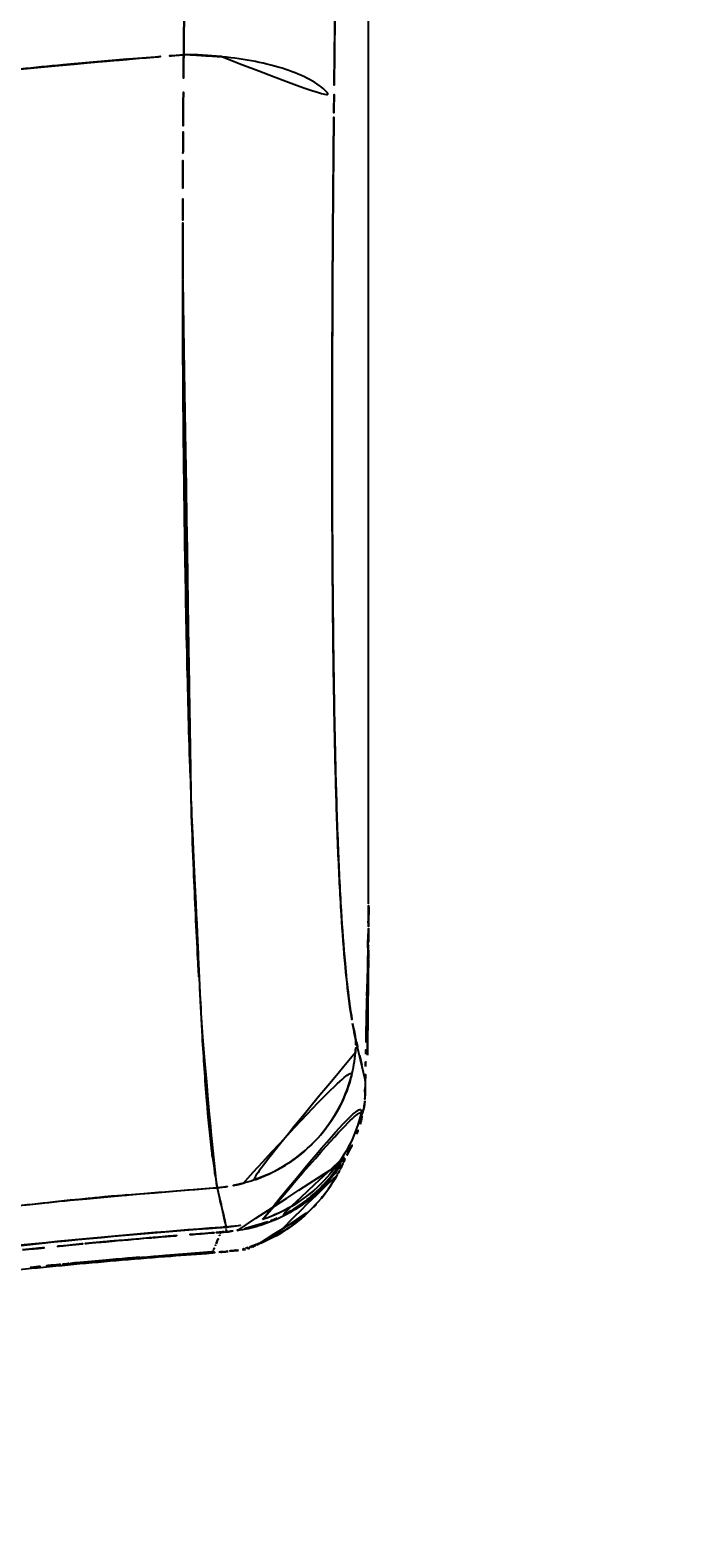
# Model space of a CAD drawing. Extents: x 16296660632 to 16296668616, y -37409619871 to -37409616241.
# Drawn here: x 16296666415.9 to 16296666450.6, y -37409616792.8 to -37409616712.6 of the extents above; entities that cross this region are included whole.
import ezdxf

# ---------------------------------------------------------------- set-up
doc = ezdxf.new("R2010")
doc.units = 0
doc.header["$LTSCALE"] = 10
doc.header["$MEASUREMENT"] = 0
doc.header["$PDMODE"] = 3
doc.header["$PDSIZE"] = -10
doc.layers.get('0').update_dxf_attribs({"linetype": 'CONTINUOUS'})
doc.layers.get('DEFPOINTS').update_dxf_attribs({"linetype": 'CONTINUOUS'})
doc.styles.add('Daelim Dimension', font='')
doc.styles.get('Daelim Dimension').set_extended_font_data('나눔고딕')
doc.dimstyles.new('DEFAULT', dxfattribs={"dimscale": 2, "dimtxt": 2, "dimasz": 2, "dimexe": 0, "dimexo": 2, "dimgap": 1, "dimtad": 1, "dimdec": 1, "dimzin": 9, "dimdsep": 46, "dimtxsty": 'Daelim Dimension', "dimcen": 0.5, "dimclrd": 252, "dimclre": 252, "dimclrt": 3, "dimadec": 1, "dimazin": 0, "dimtfac": 1, "dimtdec": 1, "dimtix": 1, "dimtmove": 0, "dimatfit": 3, "dimfxl": 1, "dimtolj": 1, "dimtzin": 1, "dimlwd": 9, "dimlwe": 9, "dimarcsym": 0})

# ---------------------------------------------------------------- blocks, each defined once
blk = doc.blocks.new('*D16')
at = {"color": 5, "lineweight": 9, "transparency": 16777216}
for p, q in [((16296666147.47109, -37409616641.1646), (16296666147.47109, -37409616937.17432)), ((16296666467.47109, -37409616640.80376), (16296666467.47109, -37409616937.17432)), ((16296666151.47109, -37409616937.17432), (16296666463.47109, -37409616937.17432))]:
    blk.add_line(p, q, dxfattribs=at)
at = {"color": 5, "transparency": 16777216}
for points in [[(16296666151.47109, -37409616936.50766), (16296666151.47109, -37409616937.84099), (16296666147.47109, -37409616937.17432)], [(16296666463.47109, -37409616936.50766), (16296666463.47109, -37409616937.84099), (16296666467.47109, -37409616937.17432)]]:
    blk.add_solid(points, dxfattribs=at)
at = {"layer": 'DEFPOINTS', "color": 0, "transparency": 16777216}
for p in [(16296666147.47109, -37409616637.1646), (16296666467.47109, -37409616636.80376), (16296666467.47109, -37409616937.17432)]:
    blk.add_point(p, dxfattribs=at)
at = {"color": 7, "transparency": 16777216, "insert": (16296666291.23105, -37409616918.8224), "char_height": 30, "attachment_point": 5, "style": 'Daelim Dimension'}
blk.add_mtext('\\A1;320', dxfattribs=at)
blk = doc.blocks.new('*D17')
at = {"color": 5, "lineweight": 9, "ltscale": 0.5, "transparency": 16777216}
for p, q in [((16296666587.9219, -37409616506.424438), (16296666624.81945, -37409616506.424438)), ((16296666624.81945, -37409616510.424438), (16296666624.81945, -37409616827.794708)), ((16296666313.128599, -37409616831.794708), (16296666624.81945, -37409616831.794708))]:
    blk.add_line(p, q, dxfattribs=at)
at = {"color": 5, "ltscale": 0.5, "transparency": 16777216}
for points in [[(16296666624.152781, -37409616510.424438), (16296666625.486111, -37409616510.424438), (16296666624.81945, -37409616506.424438)], [(16296666624.152781, -37409616827.794708), (16296666625.486111, -37409616827.794708), (16296666624.81945, -37409616831.794708)]]:
    blk.add_solid(points, dxfattribs=at)
at = {"layer": 'DEFPOINTS', "color": 0, "ltscale": 0.5, "transparency": 16777216}
for p in [(16296666583.9219, -37409616506.424438), (16296666309.128599, -37409616831.794708), (16296666624.81945, -37409616831.794708)]:
    blk.add_point(p, dxfattribs=at)
at = {"color": 7, "ltscale": 0.5, "transparency": 16777216, "insert": (16296666606.46752, -37409616669.109573), "char_height": 30, "attachment_point": 5, "rotation": 90, "style": 'Daelim Dimension'}
blk.add_mtext('\\A1;325', dxfattribs=at)

msp = doc.modelspace()

# ---------------------------------------------------------------- linework, layer by layer
at = {"linetype": 'Continuous'}
for p, q in [((16296666433.7283, -37409616768.559647), (16296666433.232161, -37409616766.463654)), ((16296666432.644449, -37409616772.783119), (16296666432.65913, -37409616772.747139)), ((16296666425.83375, -37409616774.330307), (16296666426.3181, -37409616776.428078)), ((16296666425.991249, -37409616776.791878), (16296666426.02803, -37409616776.704163)), ((16296666426.01709, -37409616776.706467), (16296666426.30751, -37409616776.68573))]:
    msp.add_line(p, q, dxfattribs=at)
for points, start_tangent, end_tangent in [([(16296666433.897779, -37409616759.193558), (16296666433.897779, -37409616745.418861), (16296666433.897779, -37409616732.100067), (16296666433.897779, -37409616719.215233), (16296666433.89777, -37409616706.757019), (16296666433.89777, -37409616694.718117), (16296666433.89777, -37409616683.091248), (16296666433.89777, -37409616671.869072), (16296666433.89777, -37409616661.044296), (16296666433.89777, -37409616650.609627), (16296666433.89777, -37409616640.557739), (16296666433.89777, -37409616630.881317), (16296666433.89777, -37409616621.57309), (16296666433.897829, -37409616615.568199)], (-0.000000034, 1), (-0.000003587, 1)), ([(16296666432.072969, -37409616715.071587), (16296666432.206961, -37409616703.190666), (16296666432.352751, -37409616691.082283), (16296666432.44861, -37409616680.036949), (16296666432.46055, -37409616669.069946), (16296666432.40036, -37409616657.55703), (16296666432.39102, -37409616656.239601)], (0.010396949, 0.99994595), (-0.00717738, 0.999974242)), ([(16296666432.39085, -37409616656.239601), (16296666432.434959, -37409616662.952293), (16296666432.46335, -37409616670.147583), (16296666432.457411, -37409616678.042763), (16296666432.405479, -37409616685.960716), (16296666432.334721, -37409616692.609711), (16296666432.248911, -37409616699.770042), (16296666432.18298, -37409616705.204964), (16296666432.132139, -37409616709.594353), (16296666432.07826, -37409616714.600449), (16296666432.073351, -37409616715.071602)], (0.007266121, -0.999973601), (-0.010379411, -0.999946132)), ([(16296666424.04513, -37409616713.915154), (16296666424.193069, -37409616700.487297), (16296666424.351561, -37409616687.112167), (16296666424.43409, -37409616677.95092)], (0.010520969, 0.999944653), (0.006098064, 0.999981407)), ([(16296666415.326691, -37409616714.676468), (16296666417.610319, -37409616714.455498), (16296666420.826229, -37409616714.170349), (16296666422.047661, -37409616714.069962)], (0.995023869, 0.099636838), (0.996782528, 0.080153551)), ([(16296666422.047649, -37409616714.069771), (16296666419.220881, -37409616714.308167), (16296666415.3267, -37409616714.676582)], (-0.996813112, -0.079772299), (-0.994981416, -0.100059896)), ([(16296666422.047661, -37409616714.069962), (16296666424.04513, -37409616713.915154)], (0.996782528, 0.080153551), (0.997228766, 0.074396163)), ([(16296666424.045019, -37409616713.916), (16296666422.047649, -37409616714.069771)], (-0.997277205, -0.073743991), (-0.996813112, -0.079772299)), ([(16296666424.04423, -37409616713.905602), (16296666424.019329, -37409616717.160622)], (-0.008761152, -0.99996162), (-0.006495051, -0.999978907)), ([(16296666424.046329, -37409616713.904839), (16296666426.05014, -37409616714.011681), (16296666426.113411, -37409616714.018051)], (0.999959598, -0.008988988), (0.994820709, -0.101645247)), ([(16296666426.113331, -37409616714.018806), (16296666424.04423, -37409616713.905602)], (-0.99482011, 0.101651117), (-0.999960457, 0.008892994)), ([(16296666426.113411, -37409616714.018051), (16296666427.87208, -37409616714.27845), (16296666429.48947, -37409616714.697632), (16296666430.797001, -37409616715.254158), (16296666431.67749, -37409616715.912354), (16296666432.052891, -37409616716.609779)], (0.994820709, -0.101645247), (0.171733245, -0.985143488)), ([(16296666424.01944, -37409616717.160622), (16296666424.045019, -37409616713.916)], (0.006632451, 0.999978005), (0.009111901, 0.999958486)), ([(16296666432.073351, -37409616715.071602), (16296666432.060881, -37409616716.285049)], (-0.010379411, -0.999946132), (-0.010162799, -0.999948357)), ([(16296666432.05691, -37409616716.634789), (16296666432.072969, -37409616715.071587)], (0.01014304, 0.999948558), (0.010396949, 0.99994595)), ([(16296666432.057341, -37409616716.634789), (16296666432.047661, -37409616717.608063)], (-0.010079071, -0.999949205), (-0.009795906, -0.999952019)), ([(16296666432.052891, -37409616716.609779), (16296666432.05691, -37409616716.634789)], (0.171733245, -0.985143488), (0.145744302, -0.989322292)), ([(16296666432.056971, -37409616716.635307), (16296666432.052851, -37409616716.609779)], (-0.146160398, 0.989260905), (-0.172686405, 0.984976855)), ([(16296666432.060881, -37409616716.285049), (16296666432.057341, -37409616716.634789)], (-0.010162799, -0.999948357), (-0.010079071, -0.999949205)), ([(16296666424.010929, -37409616718.561546), (16296666424.01944, -37409616717.160622)], (0.005515104, 0.999984792), (0.006632451, 0.999978005)), ([(16296666424.019329, -37409616717.160622), (16296666424.01096, -37409616718.561546)], (-0.006495051, -0.999978907), (-0.005437739, -0.999985215)), ([(16296666432.047661, -37409616717.608063), (16296666432.028271, -37409616719.670082), (16296666431.989771, -37409616724.755081), (16296666431.96368, -37409616731.123627), (16296666431.966311, -37409616738.401016), (16296666432.020981, -37409616745.44577), (16296666432.13373, -37409616751.774002), (16296666432.266279, -37409616756.020233), (16296666432.43985, -37409616759.561371), (16296666432.650379, -37409616762.372711), (16296666432.832701, -37409616764.097122), (16296666432.988239, -37409616765.185539)], (-0.009795906, -0.999952019), (0.160273229, -0.987072688)), ([(16296666432.98616, -37409616765.185867), (16296666432.927469, -37409616764.795326), (16296666432.667931, -37409616762.56675), (16296666432.45331, -37409616759.774338), (16296666432.281361, -37409616756.389313), (16296666432.150841, -37409616752.464104), (16296666432.055691, -37409616747.92598), (16296666431.99332, -37409616742.777451), (16296666431.96282, -37409616736.999229), (16296666431.96312, -37409616731.004959), (16296666431.993059, -37409616724.252579), (16296666432.04726, -37409616717.608063)], (-0.155640901, 0.987813702), (0.009763883, 0.999952332)), ([(16296666432.04726, -37409616717.608063), (16296666432.056971, -37409616716.635307)], (0.009763883, 0.999952332), (0.010194515, 0.999948035)), ([(16296666424.00321, -37409616720.147301), (16296666424.010929, -37409616718.561546)], (0.004216278, 0.999991111), (0.005515104, 0.999984792)), ([(16296666424.01096, -37409616718.561546), (16296666424.003321, -37409616720.147301)], (-0.005437739, -0.999985215), (-0.004181383, -0.999991258)), ([(16296666423.995661, -37409616722.478523), (16296666424.00321, -37409616720.147301)], (0.0022412, 0.999997489), (0.004216278, 0.999991111)), ([(16296666424.003321, -37409616720.147301), (16296666423.99584, -37409616722.478523)], (-0.004181383, -0.999991258), (-0.0022196, -0.999997537)), ([(16296666423.99584, -37409616722.478523), (16296666423.99457, -37409616723.131912)], (-0.0022196, -0.999997537), (-0.001645233, -0.999998647)), ([(16296666423.993099, -37409616725.810944), (16296666423.994061, -37409616723.336823), (16296666423.994381, -37409616723.131912)], (-0.000743713, 0.999999723), (0.0016736, 0.9999986)), ([(16296666423.99457, -37409616723.131912), (16296666423.993429, -37409616725.810944)], (-0.001645233, -0.999998647), (0.000822077, -0.999999662)), ([(16296666423.994381, -37409616723.131912), (16296666423.995661, -37409616722.478523)], (0.0016736, 0.9999986), (0.0022412, 0.999997489)), ([(16296666423.9932, -37409616725.934128), (16296666423.993099, -37409616725.810944)], (-0.000858797, 0.999999631), (-0.000743713, 0.999999723)), ([(16296666423.993429, -37409616725.810944), (16296666423.99354, -37409616725.934128)], (0.000822077, -0.999999662), (0.00093987, -0.999999558)), ([(16296666423.99354, -37409616725.934128), (16296666424.013121, -37409616731.31636), (16296666424.09341, -37409616738.892479), (16296666424.22164, -37409616745.800537), (16296666424.383249, -37409616751.919113), (16296666424.467079, -37409616754.461502)], (0.000939871, -0.999999558), (0.035305907, -0.999376552)), ([(16296666424.4673, -37409616754.461502), (16296666424.384121, -37409616752.040047), (16296666424.219959, -37409616745.97094), (16296666424.09425, -37409616739.194321), (16296666424.014521, -37409616731.712547), (16296666423.9932, -37409616725.934128)], (-0.036650129, 0.999328158), (-0.000858797, 0.999999631)), ([(16296666424.467079, -37409616754.461502), (16296666424.57963, -37409616757.387299), (16296666424.805389, -37409616762.143448), (16296666425.0427, -37409616766.279228)], (0.035305907, -0.999376552), (0.061842037, -0.998085949)), ([(16296666425.042749, -37409616766.279221), (16296666424.811371, -37409616762.194153), (16296666424.5854, -37409616757.440689), (16296666424.4673, -37409616754.461502)], (-0.061089293, 0.998132305), (-0.036650129, 0.999328158)), ([(16296666433.89547, -37409616760.092812), (16296666433.89599, -37409616759.969566), (16296666433.896441, -37409616759.85582), (16296666433.89677, -37409616759.750137), (16296666433.896481, -37409616759.64959), (16296666433.896851, -37409616759.559608), (16296666433.89785, -37409616759.481682), (16296666433.89786, -37409616759.40741), (16296666433.89934, -37409616759.362373), (16296666433.901951, -37409616759.340187), (16296666433.902201, -37409616759.340508)], (0.004288055, 0.999990806), (0.491016745, -0.871150134)), ([(16296666433.897551, -37409616759.372833), (16296666433.897711, -37409616759.336853)], (0.004991822, 0.999987541), (0.003611323, 0.999993479)), ([(16296666433.897711, -37409616759.336853), (16296666433.897779, -37409616759.193558)], (0.003611323, 0.999993479), (-0.002870337, 0.999995881)), ([(16296666433.902201, -37409616759.340508), (16296666433.90366, -37409616759.358597), (16296666433.89732, -37409616759.372902)], (0.491016748, -0.871150132), (-0.550934359, -0.83454858)), ([(16296666433.90626, -37409616760.106293), (16296666433.906361, -37409616760.081467), (16296666433.90667, -37409616760.007782), (16296666433.90696, -37409616759.93528), (16296666433.90724, -37409616759.864014), (16296666433.907511, -37409616759.794083), (16296666433.907749, -37409616759.725601), (16296666433.90798, -37409616759.658592), (16296666433.90818, -37409616759.593147), (16296666433.90836, -37409616759.529503), (16296666433.908489, -37409616759.468063), (16296666433.90859, -37409616759.409317), (16296666433.90864, -37409616759.352966), (16296666433.908649, -37409616759.336884)], (0.004286089, 0.999990815), (0.00063274, 0.9999998)), ([(16296666433.887421, -37409616760.1978), (16296666433.892441, -37409616759.843048), (16296666433.897551, -37409616759.372833)], (0.014372251, 0.999896714), (0.004991823, 0.999987541)), ([(16296666433.894039, -37409616760.414833), (16296666433.89427, -37409616760.364792), (16296666433.894911, -37409616760.22303), (16296666433.89547, -37409616760.092812)], (0.004619731, 0.999989329), (0.004288055, 0.999990806)), ([(16296666433.90485, -37409616760.413162), (16296666433.90498, -37409616760.387001), (16296666433.90535, -37409616760.309113), (16296666433.905701, -37409616760.232193), (16296666433.90604, -37409616760.156303), (16296666433.90626, -37409616760.106293)], (0.004900072, 0.999987995), (0.004286089, 0.999990815)), ([(16296666433.866249, -37409616761.54084), (16296666433.874319, -37409616761.059883), (16296666433.887421, -37409616760.1978)], (0.017319992, 0.999849998), (0.014372251, 0.999896714)), ([(16296666433.88982, -37409616761.236458), (16296666433.890921, -37409616761.03891), (16296666433.89189, -37409616760.85408), (16296666433.892771, -37409616760.681847), (16296666433.89356, -37409616760.518623), (16296666433.894039, -37409616760.414833)], (0.005662168, 0.99998397), (0.004619731, 0.999989329)), ([(16296666433.818649, -37409616764.095177), (16296666433.823879, -37409616763.897888), (16296666433.828859, -37409616763.70623), (16296666433.833281, -37409616763.533546), (16296666433.83956, -37409616763.284523), (16296666433.8454, -37409616763.050392), (16296666433.850479, -37409616762.845619), (16296666433.85491, -37409616762.666641), (16296666433.858761, -37409616762.510323), (16296666433.86211, -37409616762.373833), (16296666433.865061, -37409616762.254623), (16296666433.8685, -37409616762.117554), (16296666433.872231, -37409616761.972504), (16296666433.875441, -37409616761.852097), (16296666433.87818, -37409616761.752739), (16296666433.8806, -37409616761.669403), (16296666433.88381, -37409616761.567017), (16296666433.886909, -37409616761.48288), (16296666433.88759, -37409616761.44519)], (0.026751552, 0.999642113), (0.05425225, 0.998527262)), ([(16296666433.87804, -37409616763.022568), (16296666433.880251, -37409616762.717499), (16296666433.88225, -37409616762.433746), (16296666433.88406, -37409616762.166382), (16296666433.885731, -37409616761.91169), (16296666433.887239, -37409616761.672218), (16296666433.888599, -37409616761.447357), (16296666433.88862, -37409616761.445236)], (0.007352954, 0.999972967), (0.005916073, 0.9999825)), ([(16296666433.88759, -37409616761.44519), (16296666433.890209, -37409616761.417633), (16296666433.893339, -37409616761.400513), (16296666433.895, -37409616761.434486), (16296666433.895849, -37409616761.486023), (16296666433.896351, -37409616761.55909), (16296666433.8965, -37409616761.620201), (16296666433.896469, -37409616761.69677), (16296666433.89625, -37409616761.791451), (16296666433.895769, -37409616761.907341), (16296666433.895149, -37409616762.022636), (16296666433.894541, -37409616762.119263), (16296666433.894211, -37409616762.166763)], (0.05425225, 0.998527262), (-0.006976435, -0.999975664)), ([(16296666433.88862, -37409616761.445236), (16296666433.88982, -37409616761.236458)], (0.005916073, 0.9999825), (0.005662168, 0.99998397)), ([(16296666433.894211, -37409616762.166763), (16296666433.893749, -37409616762.230721), (16296666433.892771, -37409616762.359589), (16296666433.891541, -37409616762.508812), (16296666433.89002, -37409616762.681778), (16296666433.888161, -37409616762.882378), (16296666433.885889, -37409616763.115059), (16296666433.88401, -37409616763.302177), (16296666433.88192, -37409616763.506203), (16296666433.87949, -37409616763.738953), (16296666433.876671, -37409616764.005074), (16296666433.873369, -37409616764.309898), (16296666433.86956, -37409616764.659668), (16296666433.86562, -37409616765.020157), (16296666433.861891, -37409616765.363373), (16296666433.85767, -37409616765.752251), (16296666433.852909, -37409616766.192719), (16296666433.847521, -37409616766.691383), (16296666433.841419, -37409616767.25544)], (-0.006976436, -0.999975664), (-0.010841211, -0.999941232)), ([(16296666433.768881, -37409616766.589188), (16296666433.801821, -37409616764.952148), (16296666433.828091, -37409616763.607063), (16296666433.841551, -37409616762.896812)], (0.020366152, 0.999792588), (0.018737822, 0.999824432)), ([(16296666433.841419, -37409616767.25544), (16296666433.84763, -37409616766.617332), (16296666433.853149, -37409616766.028183), (16296666433.858049, -37409616765.484901), (16296666433.862419, -37409616764.983124), (16296666433.86631, -37409616764.522118), (16296666433.869761, -37409616764.098778), (16296666433.872841, -37409616763.709908), (16296666433.87558, -37409616763.352272), (16296666433.87804, -37409616763.022568)], (0.009917267, 0.999950823), (0.007352954, 0.999972967)), ([(16296666432.988239, -37409616765.185547), (16296666432.99431, -37409616765.22274), (16296666433.053789, -37409616765.570358)], (0.160273619, -0.987072625), (0.175879153, -0.984411765)), ([(16296666433.23214, -37409616766.463654), (16296666432.98616, -37409616765.185867)], (-0.230089616, 0.973169445), (-0.155640901, 0.987813702)), ([(16296666433.053789, -37409616765.570358), (16296666433.185261, -37409616766.244331), (16296666433.233101, -37409616766.463432)], (0.175879153, -0.984411765), (0.218149079, -0.975915457)), ([(16296666425.0427, -37409616766.279228), (16296666425.28112, -37409616769.695442), (16296666425.54397, -37409616772.376373), (16296666425.81418, -37409616774.226593)], (0.061842037, -0.998085949), (0.18081926, -0.983516342)), ([(16296666433.232161, -37409616766.463654), (16296666433.201929, -37409616767.120819)], (-0.002718047, -0.999996306), (-0.088819243, -0.996047761)), ([(16296666433.252251, -37409616766.548431), (16296666433.425329, -37409616767.283531)], (0.221342735, -0.97519608), (0.231923843, -0.972733947)), ([(16296666425.814119, -37409616774.226601), (16296666425.5392, -37409616772.349426), (16296666425.27733, -37409616769.670624), (16296666425.042749, -37409616766.279221)], (-0.182435407, 0.983217841), (-0.061089293, 0.998132305)), ([(16296666433.201929, -37409616767.120819), (16296666432.983931, -37409616768.378441), (16296666432.293381, -37409616770.128952), (16296666431.17898, -37409616771.697166), (16296666429.68157, -37409616772.983261), (16296666427.88472, -37409616773.884064), (16296666427.209209, -37409616774.092163)], (-0.088819243, -0.996047761), (-0.967411191, -0.25321056)), ([(16296666433.202061, -37409616767.120827), (16296666433.23214, -37409616766.463654)], (0.088615908, 0.996065872), (0.002477211, 0.999996932)), ([(16296666433.425329, -37409616767.283531), (16296666433.728279, -37409616768.559647)], (0.231923843, -0.972733947), (0.233168343, -0.972436386)), ([(16296666433.74267, -37409616767.865784), (16296666433.75621, -37409616767.208961)], (0.020671575, 0.99978632), (0.020529274, 0.999789252)), ([(16296666433.75621, -37409616767.208961), (16296666433.768881, -37409616766.589188)], (0.020529274, 0.999789252), (0.020366152, 0.999792588)), ([(16296666427.2097, -37409616774.094009), (16296666427.775249, -37409616773.924103), (16296666429.511169, -37409616773.095673), (16296666431.020361, -37409616771.868294), (16296666432.2062, -37409616770.287537), (16296666432.964741, -37409616768.452522), (16296666433.202061, -37409616767.120827)], (0.967397011, 0.253264727), (0.088615908, 0.996065872)), ([(16296666433.728279, -37409616768.559647), (16296666433.74267, -37409616767.865784)], (0.020787731, 0.999783912), (0.020671575, 0.99978632)), ([(16296666433.696699, -37409616769.232643), (16296666433.7283, -37409616768.559647)], (0.090805823, 0.995868617), (0.002606436, 0.999996603)), ([(16296666433.728251, -37409616768.559647), (16296666433.73053, -37409616769.181084), (16296666433.712099, -37409616769.591217), (16296666433.70417, -37409616769.692459)], (0.027519016, -0.99962128), (-0.086325697, -0.996266969)), ([(16296666428.246811, -37409616776.026932), (16296666429.9979, -37409616775.196167), (16296666431.511351, -37409616773.968224), (16296666432.699369, -37409616772.38739), (16296666433.459681, -37409616770.551643), (16296666433.728251, -37409616768.559647)], (0.947776278, 0.318935929), (0.002615985, 0.999996578)), ([(16296666428.246901, -37409616776.027199), (16296666430.000811, -37409616775.194611), (16296666431.511971, -37409616773.96785), (16296666432.70006, -37409616772.386467), (16296666433.460211, -37409616770.550041), (16296666433.696699, -37409616769.232643)], (0.947772527, 0.318947076), (0.090805824, 0.995868617)), ([(16296666433.70417, -37409616769.692459), (16296666433.687361, -37409616769.856796), (16296666433.65941, -37409616770.049179), (16296666433.65523, -37409616770.072418)], (-0.086325697, -0.996266969), (-0.181432664, -0.98340337)), ([(16296666433.446091, -37409616770.943733), (16296666433.517811, -37409616770.687866), (16296666433.637991, -37409616770.162971)], (0.285372314, 0.958416737), (0.192208261, 0.981354158)), ([(16296666433.65523, -37409616770.072418), (16296666433.632071, -37409616770.18277), (16296666433.60837, -37409616770.270981), (16296666433.571159, -37409616770.373962), (16296666433.535311, -37409616770.443604), (16296666433.525009, -37409616770.45945)], (-0.181432664, -0.98340337), (-0.565340319, -0.82485776)), ([(16296666433.637991, -37409616770.162971), (16296666433.65522, -37409616770.072418)], (0.192208262, 0.981354158), (0.181741363, 0.983346367)), ([(16296666433.266029, -37409616771.480057), (16296666433.446091, -37409616770.943733)], (0.350953814, 0.936392771), (0.285372314, 0.958416737)), ([(16296666432.736481, -37409616772.616562), (16296666432.89282, -37409616772.325722), (16296666433.266029, -37409616771.480057)], (0.491392286, 0.870938356), (0.350953814, 0.936392771)), ([(16296666426.89304, -37409616776.622093), (16296666428.047421, -37409616776.366608), (16296666429.528351, -37409616775.755241), (16296666430.71487, -37409616774.978127), (16296666431.646891, -37409616774.11438), (16296666432.36768, -37409616773.208809), (16296666432.736481, -37409616772.616562)], (0.989596323, 0.143871879), (0.491392286, 0.870938356)), ([(16296666432.60862, -37409616772.683167), (16296666432.51079, -37409616772.847557), (16296666432.32873, -37409616773.131172), (16296666432.09053, -37409616773.466042), (16296666431.864731, -37409616773.752663), (16296666431.67156, -37409616773.977997), (16296666431.432529, -37409616774.235153), (16296666431.132641, -37409616774.528511), (16296666430.75144, -37409616774.86116), (16296666430.26115, -37409616775.23275), (16296666429.855921, -37409616775.498787), (16296666429.41153, -37409616775.753059), (16296666429.023581, -37409616775.946037)], (-0.500819527, -0.865551732), (-0.906885974, -0.421376115)), ([(16296666432.407221, -37409616773.308853), (16296666432.564289, -37409616772.972343)], (0.443979931, 0.89603673), (0.401595767, 0.915817034)), ([(16296666432.4076, -37409616773.309021), (16296666432.525961, -37409616773.05838), (16296666432.56422, -37409616772.972313)], (0.442399644, 0.896818016), (0.400822924, 0.916155546)), ([(16296666432.61824, -37409616772.847816), (16296666432.48576, -37409616773.147552)], (-0.385018254, -0.922908958), (-0.423276821, -0.906000404)), ([(16296666432.56422, -37409616772.972313), (16296666432.59594, -37409616772.898804)], (0.400822924, 0.916155546), (0.391693809, 0.920095626)), ([(16296666432.564289, -37409616772.972343), (16296666432.571951, -37409616772.954811), (16296666432.596069, -37409616772.898857)], (0.401595767, 0.915817034), (0.39227604, 0.919847546)), ([(16296666432.59594, -37409616772.898804), (16296666432.617559, -37409616772.847542)], (0.391693809, 0.920095625), (0.385310064, 0.922787167)), ([(16296666432.596069, -37409616772.898857), (16296666432.61771, -37409616772.847603)], (0.39227604, 0.919847546), (0.385766914, 0.922596276)), ([(16296666432.61771, -37409616772.847603), (16296666432.64436, -37409616772.783081)], (0.385766914, 0.922596276), (0.377563531, 0.925983682)), ([(16296666432.644831, -37409616772.783279), (16296666432.61824, -37409616772.847816)], (-0.376715892, -0.926328849), (-0.385018254, -0.922908958)), ([(16296666432.238831, -37409616773.632057), (16296666431.94581, -37409616774.120163), (16296666430.751841, -37409616775.566193), (16296666429.18224, -37409616776.753349), (16296666428.542339, -37409616777.09243)], (-0.484163706, -0.874977432), (-0.902845725, -0.429964646)), ([(16296666432.10026, -37409616773.870903), (16296666432.312799, -37409616773.493378)], (0.513696075, 0.857972227), (0.467011215, 0.884251392)), ([(16296666432.10187, -37409616773.871849), (16296666432.25708, -37409616773.599297)], (0.511459157, 0.859307588), (0.478069654, 0.878321926)), ([(16296666432.25708, -37409616773.599297), (16296666432.292589, -37409616773.533333)], (0.478069654, 0.878321926), (0.469974128, 0.882680191)), ([(16296666432.292589, -37409616773.533333), (16296666432.4076, -37409616773.309021)], (0.469974129, 0.88268019), (0.442399644, 0.896818017)), ([(16296666432.312799, -37409616773.493378), (16296666432.407221, -37409616773.308853)], (0.467011215, 0.884251392), (0.443979931, 0.89603673)), ([(16296666432.48576, -37409616773.147552), (16296666432.238831, -37409616773.632057)], (-0.423276821, -0.906000404), (-0.484163706, -0.874977432)), ([(16296666417.99633, -37409616774.994919), (16296666425.833891, -37409616774.331558)], (0.995281097, 0.097033698), (0.997418419, 0.071808749)), ([(16296666425.83375, -37409616774.330322), (16296666419.57934, -37409616774.844307), (16296666417.99634, -37409616774.994957)], (-0.997425997, -0.071703425), (-0.995250245, -0.097349631)), ([(16296666425.81418, -37409616774.226593), (16296666425.8339, -37409616774.332237)], (0.180819259, -0.983516342), (0.186197238, -0.982512386)), ([(16296666425.833891, -37409616774.331558), (16296666425.814119, -37409616774.226601)], (-0.187902119, 0.982187759), (-0.182435407, 0.983217841)), ([(16296666425.8339, -37409616774.332237), (16296666427.2097, -37409616774.094009)], (0.996265003, 0.086348383), (0.967397011, 0.253264727)), ([(16296666426.048941, -37409616775.262413), (16296666425.99514, -37409616775.029381), (16296666425.83375, -37409616774.330322)], (-0.224937702, 0.974373147), (-0.224956556, 0.974368795)), ([(16296666427.209209, -37409616774.092163), (16296666425.83375, -37409616774.330307)], (-0.967411191, -0.25321056), (-0.996266834, -0.086327255)), ([(16296666431.3906, -37409616774.876488), (16296666431.67655, -37409616774.508827)], (0.635938859, 0.771739443), (0.591437987, 0.806350487)), ([(16296666431.39427, -37409616774.879494), (16296666431.57144, -37409616774.655907), (16296666431.67964, -37409616774.511078)], (0.634586708, 0.772851674), (0.589609019, 0.807688805)), ([(16296666431.67655, -37409616774.508827), (16296666431.70038, -37409616774.476173), (16296666431.75276, -37409616774.403191)], (0.591437987, 0.806350487), (0.578648805, 0.815576827)), ([(16296666431.67964, -37409616774.511078), (16296666431.75564, -37409616774.40522)], (0.589609018, 0.807688805), (0.576666703, 0.816979507)), ([(16296666431.75276, -37409616774.403191), (16296666432.000219, -37409616774.03363)], (0.578648805, 0.815576827), (0.533652744, 0.8457037)), ([(16296666431.75564, -37409616774.40522), (16296666432.00223, -37409616774.034889)], (0.576666703, 0.816979507), (0.531401996, 0.847119778)), ([(16296666432.000219, -37409616774.03363), (16296666432.10026, -37409616773.870903)], (0.533652745, 0.8457037), (0.513696075, 0.857972227)), ([(16296666432.00223, -37409616774.034889), (16296666432.10187, -37409616773.871849)], (0.531401996, 0.847119778), (0.511459157, 0.859307588)), ([(16296666417.99634, -37409616774.994957), (16296666413.399469, -37409616775.480293), (16296666407.35594, -37409616776.228928)], (-0.995250245, -0.097349631), (-0.991080995, -0.133260877)), ([(16296666426.26412, -37409616776.194557), (16296666426.15653, -37409616775.728477), (16296666426.048941, -37409616775.262413)], (-0.224918498, 0.97437758), (-0.224937702, 0.974373147)), ([(16296666428.542549, -37409616777.092873), (16296666429.457251, -37409616776.585442), (16296666430.61356, -37409616775.697273), (16296666430.9767, -37409616775.341766)], (0.902178313, 0.431363294), (0.692480812, 0.721436293)), ([(16296666430.9767, -37409616775.341766), (16296666431.32645, -37409616774.953377)], (0.692480812, 0.721436293), (0.645258215, 0.763964552)), ([(16296666430.98097, -37409616775.34584), (16296666431.33021, -37409616774.956551)], (0.690869087, 0.722979879), (0.643935779, 0.765079546)), ([(16296666431.32645, -37409616774.953377), (16296666431.3906, -37409616774.876488)], (0.645258215, 0.763964551), (0.635938859, 0.771739443)), ([(16296666431.33021, -37409616774.956551), (16296666431.39427, -37409616774.879494)], (0.643935779, 0.765079546), (0.634586709, 0.772851674)), ([(16296666426.317909, -37409616776.427612), (16296666426.26412, -37409616776.194557)], (-0.224913568, 0.974378718), (-0.224918498, 0.97437758)), ([(16296666426.318081, -37409616776.427757), (16296666428.246811, -37409616776.026932)], (0.99639096, 0.084882589), (0.947776278, 0.318935929)), ([(16296666426.3181, -37409616776.428078), (16296666428.246901, -37409616776.027199)], (0.996389806, 0.084896139), (0.947772527, 0.318947076)), ([(16296666428.53417, -37409616776.154243), (16296666428.19286, -37409616776.27774), (16296666427.35302, -37409616776.511009), (16296666427.02565, -37409616776.575974)], (-0.932508615, -0.361147729), (-0.984733656, -0.174067882)), ([(16296666427.96841, -37409616777.365761), (16296666428.551451, -37409616777.111076), (16296666430.20816, -37409616776.058891), (16296666430.98097, -37409616775.34584)], (0.930876826, 0.365333182), (0.690869087, 0.722979879)), ([(16296666428.797319, -37409616776.046997), (16296666428.53417, -37409616776.154243)], (-0.919314025, -0.393524742), (-0.932508615, -0.361147729)), ([(16296666429.023581, -37409616775.946037), (16296666428.866791, -37409616776.016876), (16296666428.797319, -37409616776.046997)], (-0.906885974, -0.421376115), (-0.919314025, -0.393524742)), ([(16296666426.00865, -37409616776.450218), (16296666416.71986, -37409616777.258797), (16296666407.361151, -37409616778.364159), (16296666405.74514, -37409616778.587379)], (-0.997420072, -0.071785786), (-0.990182426, -0.139781124)), ([(16296666405.74798, -37409616778.587936), (16296666426.00684, -37409616776.450081)], (0.990398199, 0.138244017), (0.997366329, 0.07252865)), ([(16296666418.988041, -37409616777.290382), (16296666422.21014, -37409616777.002083)], (0.995538419, 0.094357071), (0.996473655, 0.083906225)), ([(16296666422.21014, -37409616777.001999), (16296666419.95701, -37409616777.200081), (16296666418.988041, -37409616777.290413)], (-0.996471852, -0.083927642), (-0.99553535, -0.094389444)), ([(16296666422.21014, -37409616777.002083), (16296666422.520691, -37409616776.976082)], (0.996473655, 0.083906225), (0.996557407, 0.082905575)), ([(16296666422.520691, -37409616776.975998), (16296666422.21014, -37409616777.001999)], (-0.996555903, -0.082923657), (-0.996471852, -0.083927642)), ([(16296666422.520691, -37409616776.976082), (16296666425.51984, -37409616776.741142)], (0.996557407, 0.082905575), (0.997309869, 0.073300927)), ([(16296666425.52257, -37409616776.740883), (16296666422.520691, -37409616776.975998)], (-0.997313051, -0.073257611), (-0.996555903, -0.082923657)), ([(16296666425.51984, -37409616776.741142), (16296666425.9298, -37409616776.711281)], (0.997309869, 0.073300927), (0.997404898, 0.071996311)), ([(16296666425.92976, -37409616776.711243), (16296666425.52257, -37409616776.740883)], (-0.99740811, -0.071951801), (-0.997313051, -0.073257611)), ([(16296666425.77256, -37409616777.318932), (16296666425.860029, -37409616777.108109), (16296666425.94751, -37409616776.897293)], (0.383199915, 0.923665429), (0.383279068, 0.923632587)), ([(16296666425.928829, -37409616776.698837), (16296666426.052561, -37409616776.689323), (16296666426.176331, -37409616776.679848), (16296666426.300131, -37409616776.670403)], (0.997046632, 0.076798522), (0.997113363, 0.075927216)), ([(16296666425.9298, -37409616776.711281), (16296666426.02799, -37409616776.704208)], (0.997404898, 0.071996311), (0.997427382, 0.071684153)), ([(16296666425.948601, -37409616776.701027), (16296666425.928829, -37409616776.698837)], (-0.994331193, 0.106327227), (-0.993199989, 0.116420709)), ([(16296666425.94751, -37409616776.897293), (16296666425.991249, -37409616776.791878)], (0.383279068, 0.923632587), (0.383298769, 0.923624412)), ([(16296666426.02803, -37409616776.704163), (16296666425.92976, -37409616776.711243)], (-0.99743078, -0.071636858), (-0.99740811, -0.071951801)), ([(16296666426.00684, -37409616776.450081), (16296666426.248039, -37409616776.432632)], (0.997366329, 0.07252865), (0.997420363, 0.071781742)), ([(16296666426.248079, -37409616776.433067), (16296666426.00865, -37409616776.450218)], (-0.997475474, -0.071011821), (-0.997420072, -0.071785786)), ([(16296666426.248039, -37409616776.432632), (16296666426.317909, -37409616776.427612)], (0.997420363, 0.071781742), (0.9974359, 0.07156553)), ([(16296666426.3181, -37409616776.428101), (16296666426.248079, -37409616776.433067)], (-0.997491568, -0.070785392), (-0.997475474, -0.071011822)), ([(16296666426.30757, -37409616776.685387), (16296666426.89304, -37409616776.622093)], (0.997489314, 0.070817154), (0.989596323, 0.143871879)), ([(16296666426.32243, -37409616776.663002), (16296666426.31749, -37409616776.597107), (16296666426.3155, -37409616776.494011)], (0.075895745, 0.997115759), (0.05806738, 0.998312666)), ([(16296666426.322161, -37409616776.662979), (16296666426.317459, -37409616776.597267), (16296666426.31551, -37409616776.493973)], (0.074322038, 0.997234293), (0.056119133, 0.99842408)), ([(16296666426.3155, -37409616776.494011), (16296666426.3181, -37409616776.428101)], (0.05806738, 0.998312666), (-0.010342751, 0.999946512)), ([(16296666426.31551, -37409616776.493973), (16296666426.318081, -37409616776.427757)], (0.056119134, 0.99842408), (-0.008970031, 0.999959768)), ([(16296666426.31562, -37409616776.678146), (16296666426.322161, -37409616776.662979)], (0.962492609, 0.271307901), (0.074322038, 0.997234293)), ([(16296666426.315769, -37409616776.678169), (16296666426.32243, -37409616776.663002)], (0.959737276, 0.280899201), (0.075895745, 0.997115759)), ([(16296666426.67458, -37409616776.629951), (16296666426.300091, -37409616776.669853)], (-0.991545744, -0.12975761), (-0.996639833, -0.08190875)), ([(16296666427.02565, -37409616776.575974), (16296666426.67458, -37409616776.629951)], (-0.984733656, -0.174067882), (-0.991545744, -0.12975761)), ([(16296666428.542339, -37409616777.09243), (16296666427.978491, -37409616777.336143)], (-0.902845725, -0.429964646), (-0.931840723, -0.362867561)), ([(16296666408.27891, -37409616779.492126), (16296666413.037661, -37409616778.931107), (16296666418.190319, -37409616778.406174), (16296666423.352409, -37409616777.970757), (16296666425.542891, -37409616777.808159)], (0.992218139, 0.124511709), (0.997418372, 0.07180941)), ([(16296666415.44241, -37409616777.647339), (16296666418.47537, -37409616777.339409)], (0.99436572, 0.106003848), (0.995378292, 0.096031534)), ([(16296666418.47537, -37409616777.339447), (16296666415.442419, -37409616777.647423)], (-0.995375399, -0.096061512), (-0.994366629, -0.105995312)), ([(16296666418.122391, -37409616778.352997), (16296666419.722019, -37409616778.207161), (16296666425.520571, -37409616777.745987)], (0.99563779, 0.09330269), (0.997526728, 0.070288164)), ([(16296666425.520861, -37409616777.75029), (16296666423.401011, -37409616777.907562), (16296666418.249599, -37409616778.341293), (16296666418.1224, -37409616778.353104)], (-0.997416094, -0.071841041), (-0.995689573, -0.092748445)), ([(16296666418.47537, -37409616777.339409), (16296666418.988041, -37409616777.290382)], (0.995378292, 0.096031534), (0.995538419, 0.094357071)), ([(16296666418.988041, -37409616777.290413), (16296666418.47537, -37409616777.339447)], (-0.99553535, -0.094389444), (-0.995375399, -0.096061512)), ([(16296666425.520571, -37409616777.745987), (16296666425.59766, -37409616777.74057)], (0.997526728, 0.070288164), (0.997543492, 0.070049852)), ([(16296666425.525181, -37409616777.804413), (16296666425.54291, -37409616777.808342)], (0.882607077, -0.47011142), (0.996090531, 0.088338298)), ([(16296666425.54291, -37409616777.808342), (16296666425.55101, -37409616777.806473), (16296666425.55998, -37409616777.801666)], (0.99609053, 0.088338299), (0.820370941, 0.571831723)), ([(16296666425.598101, -37409616777.744743), (16296666425.520861, -37409616777.75029)], (-0.997425768, -0.071706605), (-0.997416094, -0.071841041)), ([(16296666425.60228, -37409616777.798576), (16296666425.525181, -37409616777.804413)], (-0.99718235, -0.075015736), (-0.997111833, -0.0759473)), ([(16296666425.568541, -37409616777.79435), (16296666425.57531, -37409616777.786629), (16296666425.598101, -37409616777.744743)], (0.702435216, 0.711747685), (0.384455728, 0.923143431)), ([(16296666425.56855, -37409616777.794441), (16296666425.924749, -37409616777.763313)], (0.996647682, 0.081813193), (0.995782352, 0.091746972)), ([(16296666425.59766, -37409616777.74057), (16296666425.64138, -37409616777.635162)], (0.383120575, 0.923698341), (0.383140473, 0.923690088)), ([(16296666425.64138, -37409616777.635162), (16296666425.72883, -37409616777.424339)], (0.383140473, 0.923690088), (0.383180128, 0.923673638)), ([(16296666425.72883, -37409616777.424339), (16296666425.77256, -37409616777.318932)], (0.383180128, 0.923673638), (0.383199915, 0.923665429)), ([(16296666426.41976, -37409616777.72541), (16296666426.227039, -37409616777.746468), (16296666425.60228, -37409616777.798576)], (-0.993407324, -0.114638075), (-0.99718235, -0.075015736)), ([(16296666425.924749, -37409616777.763313), (16296666426.11857, -37409616777.745049), (16296666426.30748, -37409616777.726418)], (0.995782352, 0.091746972), (0.994847425, 0.101383439)), ([(16296666426.30748, -37409616777.726418), (16296666426.491831, -37409616777.706757)], (0.994847425, 0.101383439), (0.993770684, 0.111444281)), ([(16296666426.491831, -37409616777.706757), (16296666426.673071, -37409616777.685181), (16296666427.19857, -37409616777.606216)], (0.993770684, 0.111444281), (0.98536169, 0.170476801)), ([(16296666426.96097, -37409616777.661186), (16296666426.77352, -37409616777.683083), (16296666426.41976, -37409616777.72541)], (-0.993533087, -0.113542969), (-0.993407324, -0.114638075)), ([(16296666427.344, -37409616777.619324), (16296666426.96097, -37409616777.661186)], (-0.994589637, -0.103881927), (-0.993533087, -0.113542969)), ([(16296666427.19857, -37409616777.606216), (16296666427.39254, -37409616777.547073)], (0.959711911, 0.28098585), (0.95319486, 0.302356675)), ([(16296666427.339939, -37409616777.555313), (16296666427.39237, -37409616777.548103)], (0.99270635, 0.120557468), (0.988336786, 0.152283938)), ([(16296666427.39237, -37409616777.548103), (16296666427.559271, -37409616777.512711)], (0.988336786, 0.152283937), (0.964264322, 0.264942101)), ([(16296666427.39254, -37409616777.547073), (16296666427.58321, -37409616777.484261)], (0.95319486, 0.302356675), (0.946248271, 0.323441199)), ([(16296666427.55599, -37409616777.553497), (16296666427.344, -37409616777.619324)], (-0.939151855, -0.343502245), (-0.965783585, -0.259349313)), ([(16296666427.908951, -37409616777.362862), (16296666427.339939, -37409616777.555313)], (-0.935043946, -0.354531832), (-0.958351496, -0.285591335)), ([(16296666427.559271, -37409616777.512711), (16296666427.63747, -37409616777.488617)], (0.964264322, 0.264942101), (0.945888268, 0.324492502)), ([(16296666427.58321, -37409616777.484261), (16296666427.84877, -37409616777.388817)], (0.946248271, 0.323441199), (0.935633488, 0.352973053)), ([(16296666427.637171, -37409616777.48774), (16296666427.8204, -37409616777.422234)], (0.945510386, 0.325591937), (0.937634498, 0.34762271)), ([(16296666427.63747, -37409616777.488617), (16296666427.850401, -37409616777.391029)], (0.945888268, 0.324492502), (0.86019565, 0.50996416)), ([(16296666427.82221, -37409616777.424332), (16296666427.55599, -37409616777.553497)], (-0.840547893, -0.541737242), (-0.939151856, -0.343502245)), ([(16296666427.8204, -37409616777.422234), (16296666427.96841, -37409616777.365761)], (0.937634498, 0.347622711), (0.930876826, 0.365333183)), ([(16296666427.84877, -37409616777.388817), (16296666427.898371, -37409616777.369926)], (0.935633488, 0.352973052), (0.933524304, 0.358514119)), ([(16296666427.90996, -37409616777.365479), (16296666427.966591, -37409616777.343407)], (0.933025857, 0.359809325), (0.930556121, 0.366149294)), ([(16296666427.978491, -37409616777.336143), (16296666427.908951, -37409616777.362862)], (-0.931840723, -0.362867561), (-0.935043946, -0.354531831)), ([(16296666427.966591, -37409616777.343407), (16296666428.3482, -37409616777.182892)], (0.930556121, 0.366149294), (0.912441706, 0.409206713)), ([(16296666428.3482, -37409616777.182892), (16296666428.542549, -37409616777.092873)], (0.912441706, 0.409206713), (0.902178313, 0.431363294)), ([(16296666415.855961, -37409616778.573624), (16296666417.27092, -37409616778.433937)], (0.994939525, 0.100475573), (0.995382566, 0.095987226)), ([(16296666417.270901, -37409616778.433731), (16296666415.85594, -37409616778.573387)], (-0.995403099, -0.095774064), (-0.994923471, -0.100634422)), ([(16296666417.27092, -37409616778.433937), (16296666417.809071, -37409616778.382507)], (0.995382566, 0.095987226), (0.995544858, 0.094289106)), ([(16296666417.809059, -37409616778.382469), (16296666417.270901, -37409616778.433731)], (-0.995584405, -0.093870614), (-0.995403099, -0.095774064)), ([(16296666417.809071, -37409616778.382507), (16296666418.122391, -37409616778.352997)], (0.995544858, 0.094289106), (0.99563779, 0.09330269)), ([(16296666418.1224, -37409616778.353104), (16296666417.809059, -37409616778.382469)], (-0.995689573, -0.092748444), (-0.995584405, -0.093870615))]:
    msp.add_spline(points, degree=3, dxfattribs=dict(at, start_tangent=start_tangent, end_tangent=end_tangent))

# ---------------------------------------------------------------- dimensions: what is measured, and where the dimension line sits
at = {"color": 5, "ltscale": 0.5}
dim = msp.add_linear_dim(base=(16296666624.81945, -37409616831.794708), p1=(16296666583.9219, -37409616506.424438), p2=(16296666309.128599, -37409616831.794708), angle=90, dimstyle='DEFAULT', override={"dimtxt": 15, "dimdec": 0, "dimclrd": 5, "dimclre": 5, "dimclrt": 7}, dxfattribs=at)
dim.commit()
dim.dimension.update_dxf_attribs({"geometry": '*D17', "text_midpoint": (16296666606.46752, -37409616669.109573)})
at = {"color": 5}
dim = msp.add_linear_dim(base=(16296666467.47109, -37409616937.174316), p1=(16296666147.47109, -37409616637.164597), p2=(16296666467.47109, -37409616636.803757), dimstyle='DEFAULT', override={"dimtxt": 15, "dimclrd": 5, "dimclre": 5, "dimclrt": 7}, dxfattribs=at)
dim.commit()
dim.dimension.update_dxf_attribs({"geometry": '*D16', "text_midpoint": (16296666291.23105, -37409616937.174316), "dimtype": 160})

doc.saveas('drawing.dxf')
